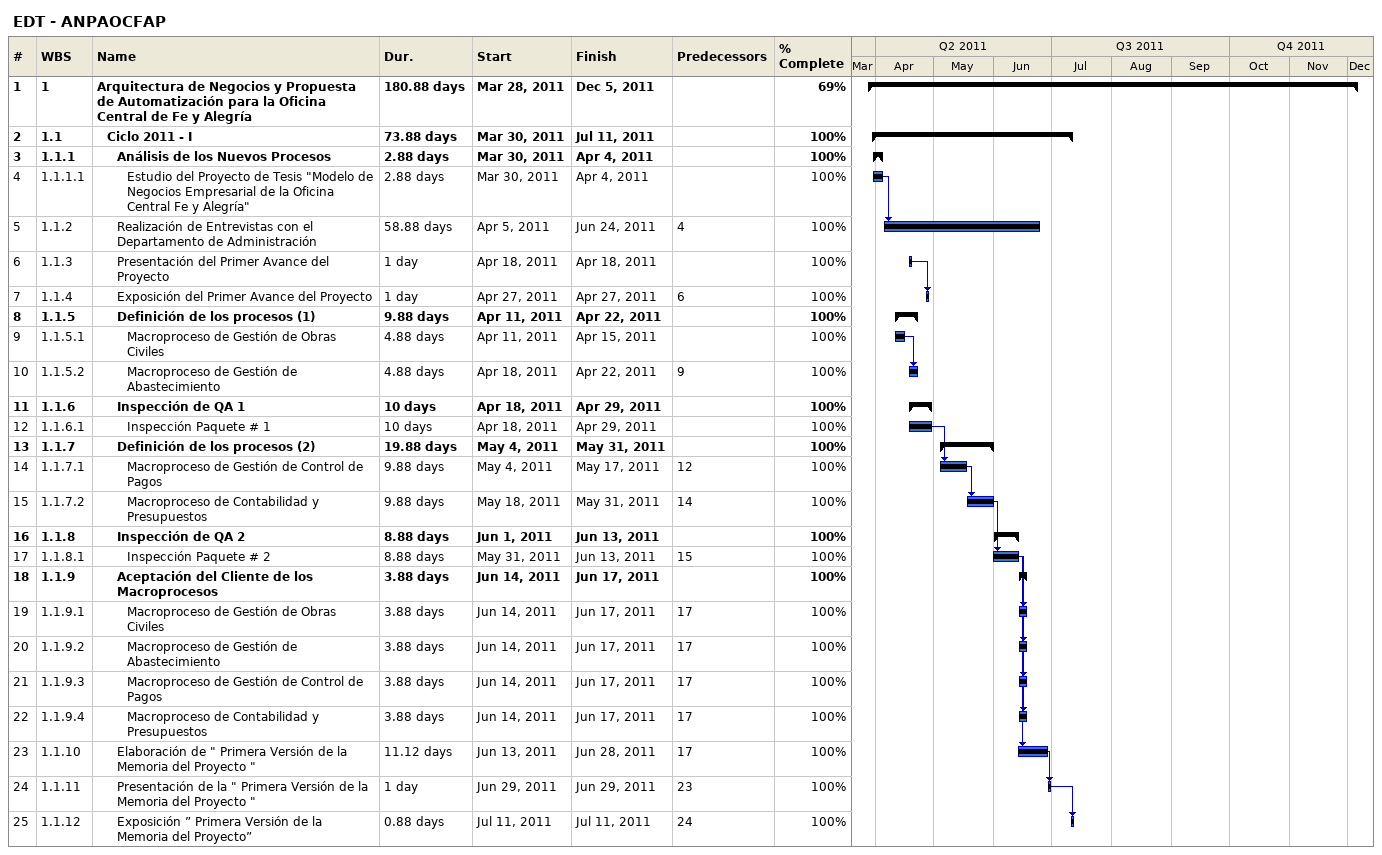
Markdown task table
EDT - ANPAOCFAP

| ID | WBS | Task | Duration | Start | Finish | Predecessors | % complete |
|---|---|---|---|---|---|---|---|
| 1 | 1 | **Arquitectura de Negocios y Propuesta de Automatización para la Oficina Central de Fe y Alegría** | 180.88d | 2011-03-28 | 2011-12-05 |  | 69 |
| 2 | 1.1 | **Ciclo 2011 - I** | 73.88d | 2011-03-30 | 2011-07-11 |  | 100 |
| 3 | 1.1.1 | **Análisis de los Nuevos Procesos** | 2.88d | 2011-03-30 | 2011-04-04 |  | 100 |
| 4 | 1.1.1.1 | Estudio del Proyecto de Tesis "Modelo de Negocios Empresarial de la Oficina Central Fe y Alegría" | 2.88d | 2011-03-30 | 2011-04-04 |  | 100 |
| 5 | 1.1.2 | Realización de Entrevistas con el Departamento de Administración | 58.88d | 2011-04-05 | 2011-06-24 | 4 | 100 |
| 6 | 1.1.3 | Presentación del Primer Avance del Proyecto | 1d | 2011-04-18 | 2011-04-18 |  | 100 |
| 7 | 1.1.4 | Exposición del Primer Avance del Proyecto | 1d | 2011-04-27 | 2011-04-27 | 6 | 100 |
| 8 | 1.1.5 | **Definición de los procesos (1)** | 9.88d | 2011-04-11 | 2011-04-22 |  | 100 |
| 9 | 1.1.5.1 | Macroproceso de Gestión de Obras Civiles | 4.88d | 2011-04-11 | 2011-04-15 |  | 100 |
| 10 | 1.1.5.2 | Macroproceso de Gestión de Abastecimiento | 4.88d | 2011-04-18 | 2011-04-22 | 9 | 100 |
| 11 | 1.1.6 | **Inspección de QA 1** | 10d | 2011-04-18 | 2011-04-29 |  | 100 |
| 12 | 1.1.6.1 | Inspección Paquete # 1 | 10d | 2011-04-18 | 2011-04-29 |  | 100 |
| 13 | 1.1.7 | **Definición de los procesos (2)** | 19.88d | 2011-05-04 | 2011-05-31 |  | 100 |
| 14 | 1.1.7.1 | Macroproceso de Gestión de Control de Pagos | 9.88d | 2011-05-04 | 2011-05-17 | 12 | 100 |
| 15 | 1.1.7.2 | Macroproceso de Contabilidad y Presupuestos | 9.88d | 2011-05-18 | 2011-05-31 | 14 | 100 |
| 16 | 1.1.8 | **Inspección de QA 2** | 8.88d | 2011-06-01 | 2011-06-13 |  | 100 |
| 17 | 1.1.8.1 | Inspección Paquete # 2 | 8.88d | 2011-05-31 | 2011-06-13 | 15 | 100 |
| 18 | 1.1.9 | **Aceptación del Cliente de los Macroprocesos** | 3.88d | 2011-06-14 | 2011-06-17 |  | 100 |
| 19 | 1.1.9.1 | Macroproceso de Gestión de Obras Civiles | 3.88d | 2011-06-14 | 2011-06-17 | 17 | 100 |
| 20 | 1.1.9.2 | Macroproceso de Gestión de Abastecimiento | 3.88d | 2011-06-14 | 2011-06-17 | 17 | 100 |
| 21 | 1.1.9.3 | Macroproceso de Gestión de Control de Pagos | 3.88d | 2011-06-14 | 2011-06-17 | 17 | 100 |
| 22 | 1.1.9.4 | Macroproceso de Contabilidad y Presupuestos | 3.88d | 2011-06-14 | 2011-06-17 | 17 | 100 |
| 23 | 1.1.10 | Elaboración de " Primera Versión de la Memoria del Proyecto " | 11.12d | 2011-06-13 | 2011-06-28 | 17 | 100 |
| 24 | 1.1.11 | Presentación de la " Primera Versión de la Memoria del Proyecto " | 1d | 2011-06-29 | 2011-06-29 | 23 | 100 |
| 25 | 1.1.12 | Exposición ” Primera Versión de la Memoria del Proyecto” | 0.88d | 2011-07-11 | 2011-07-11 | 24 | 100 |
